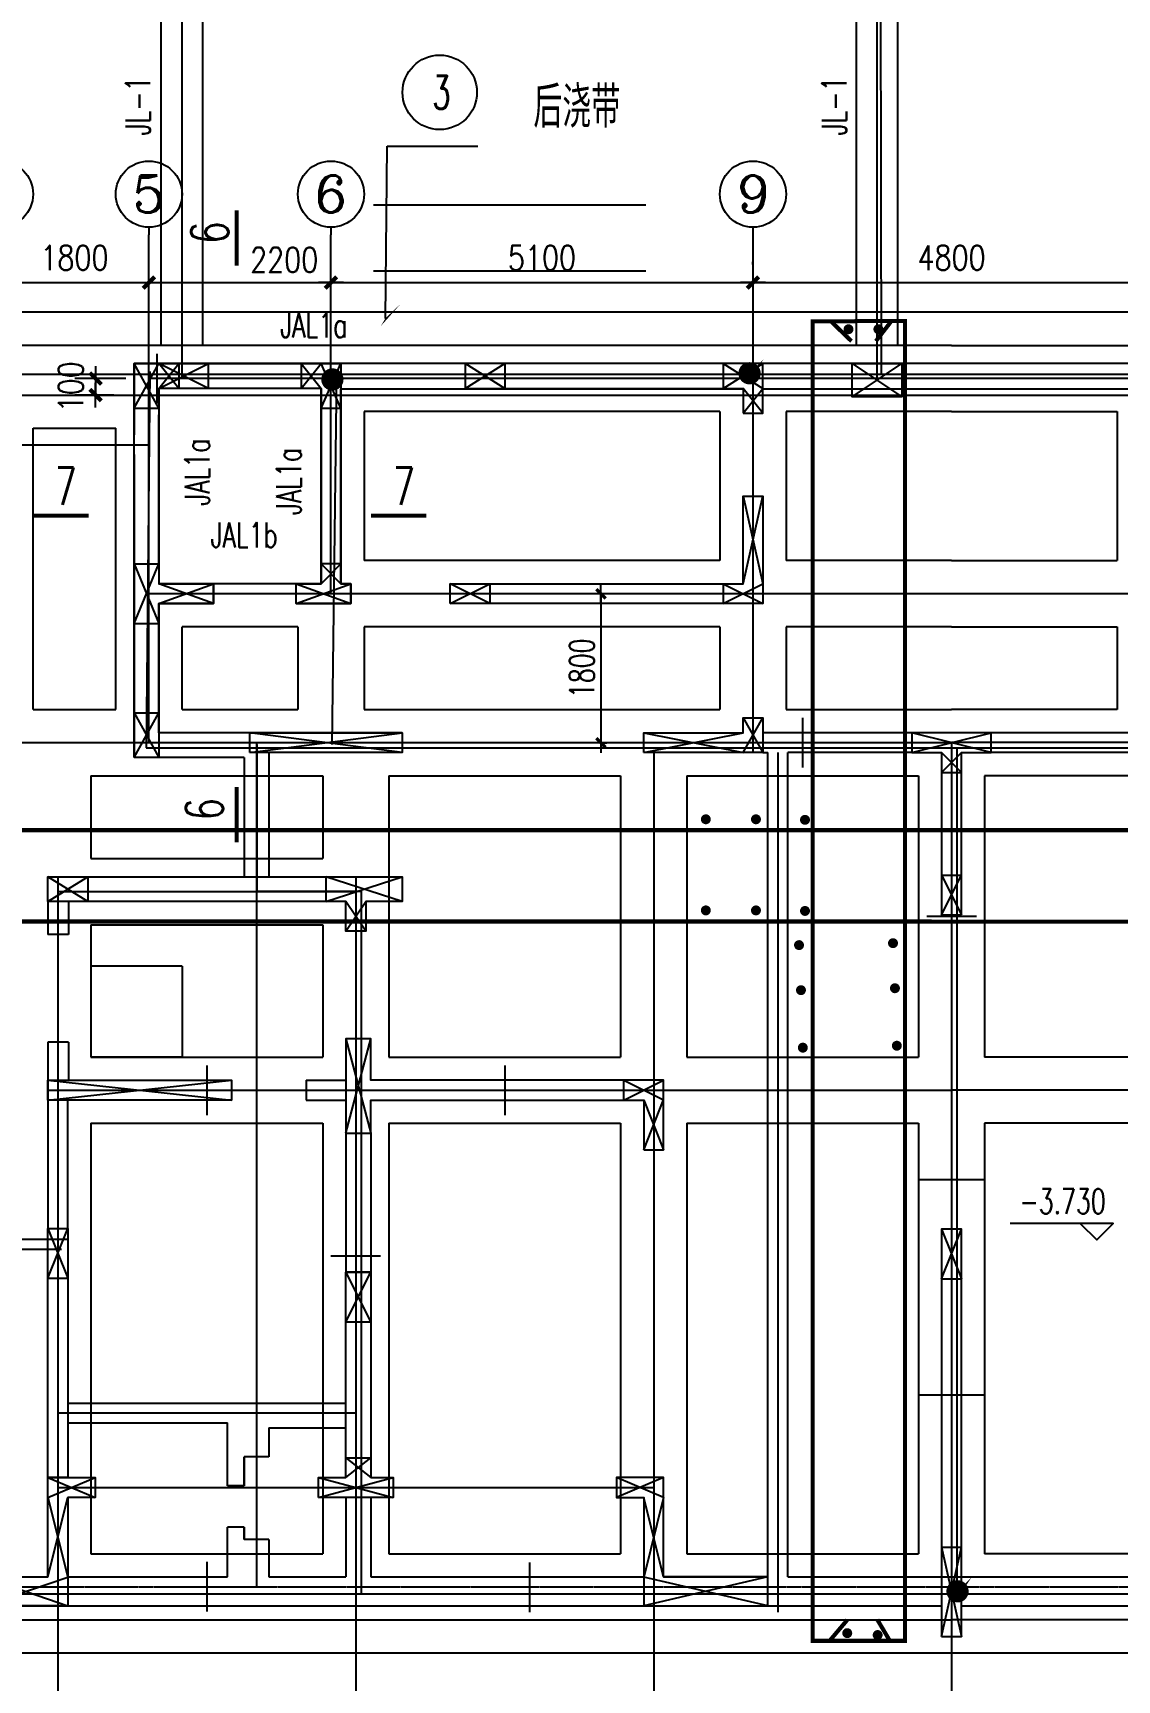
# Model space of a CAD drawing. Extents: x -170759 to 304867, y -311201 to 112352.
# Drawn here: x 184038 to 197139, y -182324 to -162421 of the extents above; entities that cross this region are included whole.
import ezdxf
from ezdxf.enums import TextEntityAlignment as Align

# ---------------------------------------------------------------- set-up
doc = ezdxf.new("R2010")
doc.units = 0
doc.linetypes.add('DOTE', pattern=[2.42, 2, -0.2, 0.02, -0.2])
doc.layers.get('0').update_dxf_attribs({"linetype": 'CONTINUOUS'})
doc.layers.get('DEFPOINTS').update_dxf_attribs({"linetype": 'CONTINUOUS'})
for name, color, linetype in [('AXIS_TEXT', 7, 'CONTINUOUS'), ('DOTE', 251, 'CONTINUOUS'), ('LAYER2', 7, 'CONTINUOUS'), ('WAL', 20, 'CONTINUOUS'), ('图层1', 1, 'CONTINUOUS')]:
    doc.layers.add(name, color=color, linetype=linetype)
doc.styles.add('_HZTXT', font='txt.shx', dxfattribs={"width": 0.8, "bigfont": 'HZTXT.shx'})
doc.styles.add('COMPLEX', font='COMPLEX')
doc.styles.add('DIM_FONT', font='SIMPLEX.shx', dxfattribs={"width": 0.8})
doc.styles.add('HZTXT', font='txt.shx', dxfattribs={"width": 0.8, "bigfont": 'hztxt.shx'})
doc.styles.add('HZXXX', font='romans', dxfattribs={"width": 0.7, "bigfont": 'hzs'})
doc.styles.add('STYLE1', font='txt.shx', dxfattribs={"width": 0.8, "bigfont": 'HZTXT.shx'})
doc.dimstyles.new('NORMAL', dxfattribs={"dimtxt": 300, "dimasz": 1, "dimexe": 250, "dimexo": 300, "dimgap": 150, "dimtad": 1, "dimdec": 0, "dimzin": 0, "dimdsep": 46, "dimtxsty": 'DIM_FONT', "dimblk": '_DIMX', "dimblk1": '_DIMX', "dimblk2": '_DIMX', "dimsah": 1, "dimcen": 2.5, "dimclrt": 7, "dimadec": 0, "dimazin": 0, "dimtfac": 1, "dimtdec": 0, "dimtix": 1, "dimtmove": 2, "dimatfit": 3, "dimldrblk": '_DIMX', "dimfxl": 0, "dimtolj": 1, "dimtzin": 0, "dimarcsym": 0})

# ---------------------------------------------------------------- blocks, each defined once
blk = doc.blocks.new('_DIMX')
blk.add_line((-150, 0), (150, 0))
at = {"const_width": 50}
blk.add_lwpolyline([(-70, -70), (70, 70)], dxfattribs=at)
blk = doc.blocks.new('*D104')
at = {"layer": 'DEFPOINTS', "color": 0}
for p in [(185460, -166597, 0), (184795, -166797), (185316, -166797, 0)]:
    blk.add_point(p, dxfattribs=at)
at = {"layer": 'WAL', "color": 0, "lineweight": -2}
for p, q in [((185160, -166597), (184545, -166597)), ((184795, -166596), (184795, -166595)), ((184795, -166597), (184795, -166797)), ((185016, -166797), (184545, -166797)), ((184795, -166798), (184795, -166799))]:
    blk.add_line(p, q, dxfattribs=at)
for p, rotation in [((184795, -166597), 270), ((184795, -166797), 90)]:
    blk.add_blockref('_DIMX', p, dxfattribs=dict(at, rotation=rotation))
at = {"layer": 'WAL', "color": 7, "insert": (184495, -166697), "char_height": 300, "attachment_point": 5, "rotation": 90, "style": 'DIM_FONT'}
blk.add_mtext('\\A1;100', dxfattribs=at)
blk = doc.blocks.new('_AXISO')
blk.add_circle((0, 0), 0.5)
at = {"layer": 'AXIS_TEXT', "style": 'COMPLEX', "width": 1.041667}
blk.add_attdef('A', text='', height=0.56, dxfattribs=at).set_placement((-0.25, -0.28), (0.25, -0.28), align=Align.FIT)
blk = doc.blocks.new('*D142')
at = {"layer": 'DEFPOINTS', "color": 0}
for p in [(190491, -169198, 0), (190801, -170998), (190902, -170998)]:
    blk.add_point(p, dxfattribs=at)
at = {"layer": 'WAL', "color": 0, "lineweight": -2}
for p, q in [((190902, -169199), (190902, -170998)), ((190901, -170998), (190972, -170998))]:
    blk.add_line(p, q, dxfattribs=at)
at = {"layer": 'WAL', "color": 0, "lineweight": -2, "xscale": 0.8, "yscale": 0.8, "zscale": 0.8}
for p, rotation in [((190902, -169198), 90), ((190902, -170998), 270)]:
    blk.add_blockref('_DIMX', p, dxfattribs=dict(at, rotation=rotation))
at = {"layer": 'WAL', "color": 40, "insert": (190672, -170098), "char_height": 300, "attachment_point": 5, "rotation": 90, "style": 'HZXXX'}
blk.add_mtext('\\A1;1800', dxfattribs=at)
blk = doc.blocks.new('*D148')
at = {"layer": 'DEFPOINTS', "color": 0}
for p in [(185439, -165521, 0), (187639, -165437), (187639, -165521, 0)]:
    blk.add_point(p, dxfattribs=at)
at = {"layer": 'WAL', "color": 0, "lineweight": -2}
for p, q in [((185439, -165221), (185439, -165187)), ((187639, -165221), (187639, -165187)), ((185438, -165437), (185437, -165437)), ((185439, -165437), (187639, -165437)), ((187640, -165437), (187641, -165437))]:
    blk.add_line(p, q, dxfattribs=at)
blk.add_blockref('_DIMX', (185439, -165437), dxfattribs=at)
at = {"layer": 'WAL', "color": 0, "lineweight": -2, "rotation": 180}
blk.add_blockref('_DIMX', (187639, -165437), dxfattribs=at)
at = {"layer": 'WAL', "color": 7, "insert": (187074, -165162), "char_height": 300, "attachment_point": 5, "style": 'DIM_FONT'}
blk.add_mtext('\\A1;2200', dxfattribs=at)

msp = doc.modelspace()

# ---------------------------------------------------------------- linework, layer by layer
at = {"layer": 'DOTE', "color": 8, "linetype": 'DOTE', "ltscale": 2}
msp.add_line((174555.81135, -181196.52505), (211039.22853, -181196.52505), dxfattribs=at)
at = {"layer": 'LAYER2', "color": 6, "elevation": 0}
for points in [[(187717.68316, -166547.08769, 0, 0, 0), (188078.94893, -166144.03038, 96, 0, 0), (188296.62535, -165870.41214, 0, 0, 0)], [(193420.03721, -165806.60895, 0, 0, 0), (193039.10937, -166191.1374, 96, 0, 0), (192808.05087, -166453.55298, 0, 0, 0)], [(195933.25227, -180524.66096, 0, 0, 0), (195552.32443, -180909.18942, 96, 0, 0), (195321.26594, -181171.605, 0, 0, 0)]]:
    msp.add_lwpolyline(points, format="xyseb", dxfattribs=at)
at = {"layer": 'LAYER2', "color": 6, "const_width": 133.7388, "elevation": 0}
for points in [[(187689.21106, -166666.88904, -1), (187624.06202, -166548.71933, -1)], [(192730.31491, -166592.25711, -1), (192665.16586, -166474.08739, -1)], [(195243.52997, -181310.30912, -1), (195178.38092, -181192.1394, -1)]]:
    msp.add_lwpolyline(points, format="xyb", close=True, dxfattribs=at)
at = {"layer": 'WAL', "color": 4}
for p, q in [((185839.22853, -166596.52505), (185839.22853, -136475.28904)), ((194239.22853, -166596.52505), (194239.22853, -136475.28904)), ((185589.22853, -166196.52505), (185589.22853, -161146.52505)), ((186089.22853, -166196.52505), (186089.22853, -161146.52505)), ((193989.22853, -166196.52505), (193989.22853, -161146.52505)), ((194489.22853, -166196.52505), (194489.22853, -161146.52505)), ((188154.43333, -164496.52505), (191444.42987, -164496.52505)), ((185439.22853, -164768.36882), (185439.22853, -164858.8081)), ((187639.22853, -164768.36882), (187639.22853, -164858.8081)), ((192739.22853, -164768.36882), (192739.22853, -164858.8081)), ((185439.22853, -170996.52505), (185439.22853, -164858.8081)), ((187639.22853, -169196.52505), (187639.22853, -164858.8081)), ((192739.22853, -164858.8081), (192739.22853, -171116.52505)), ((188154.43333, -165296.52505), (191444.42987, -165296.52505)), ((211839.22853, -165796.52505), (178439.22853, -165796.52505)), ((195139.22853, -166196.52505), (178839.22853, -166196.52505)), ((185539.22853, -166896.52505), (185539.22853, -166296.52505)), ((195139.22853, -166196.52505), (211439.22853, -166196.52505)), ((205019.22853, -166416.52505), (185259.22853, -166416.52505)), ((185259.22853, -166416.52505), (185259.22853, -167276.52505)), ((185559.22853, -166956.52505), (185259.22853, -166416.52505)), ((185259.22853, -166956.52505), (185560.56639, -166416.52505)), ((185559.22853, -166716.52505), (186159.22853, -166416.52505)), ((185559.22853, -166716.52505), (185799.22853, -166416.52505)), ((186159.22853, -166716.52505), (185560.56639, -166416.52505)), ((185799.22853, -166716.52505), (185560.56639, -166416.52505)), ((185799.22853, -166416.52505), (185799.22853, -166716.52505)), ((186159.22853, -166716.52505), (186159.22853, -166416.52505)), ((187279.22853, -166416.52505), (187279.22853, -166716.52505)), ((187279.22853, -166416.52505), (187519.22853, -166716.52505)), ((187279.22853, -166716.52505), (187519.62742, -166416.52505)), ((187519.22853, -166956.52505), (187759.22853, -166416.52505)), ((187759.22853, -166956.52505), (187519.62742, -166416.52505)), ((189739.22853, -166716.52505), (189259.22853, -166416.52505)), ((189259.22853, -166716.52505), (189739.22853, -166416.52505)), ((189739.22853, -166416.52505), (189739.22853, -166716.52505)), ((192379.22853, -166416.52505), (192859.22853, -166716.88709)), ((192379.22853, -166716.52505), (192859.22853, -166416.52505)), ((192379.22853, -166416.52505), (192379.22853, -166716.52505)), ((193939.22853, -166816.52505), (194539.22853, -166416.52505)), ((193939.22853, -166416.52505), (194539.22853, -166816.52505)), ((204999.22853, -166596.52505), (185439.22853, -166596.52505)), ((187239.22853, -166716.52505), (185839.22853, -166716.52505)), ((187519.22853, -166716.52505), (187519.22853, -169076.52505)), ((192619.22853, -166726.52505), (187759.22853, -166726.52505)), ((187759.22853, -169076.52505), (187759.22853, -166726.52505)), ((192859.22853, -167016.52505), (192619.22853, -166716.52505)), ((192619.22853, -167016.52505), (192859.22853, -166716.88709)), ((197419.22853, -166726.52505), (192859.22853, -166726.52505)), ((174767.77959, -166796.52505), (218787.04971, -166796.52505)), ((177149.68354, -166796.52505), (185439.22853, -166796.52505)), ((185259.22853, -166956.52505), (185559.22853, -166956.52505)), ((187519.22853, -166956.52505), (187759.22853, -166956.52505)), ((185559.22853, -168836.52505), (185559.22853, -167036.52505)), ((187519.22853, -166996.52505), (187519.22853, -168796.52505)), ((192339.22853, -166996.52505), (188039.22853, -166996.52505)), ((188039.22853, -166996.52505), (188039.22853, -168796.52505)), ((192339.22853, -166996.52505), (192339.22853, -168796.52505)), ((193139.22853, -166996.52505), (193139.22853, -168796.52505)), ((195139.22853, -166996.52505), (193139.22853, -166996.52505)), ((195139.22853, -166996.52505), (197139.22853, -166996.52505)), ((197139.22853, -166996.52505), (197139.22853, -168796.52505)), ((184039.22853, -167196.52505), (185039.22853, -167196.52505)), ((184039.22853, -170596.52505), (184039.22853, -167196.52505)), ((185039.22853, -170596.52505), (185039.22853, -167196.52505)), ((183639.22853, -167396.52505), (185439.22853, -167396.52505)), ((185259.22853, -167516.52505), (185259.22853, -171176.52505)), ((192619.22853, -168016.52505), (192859.22853, -169076.68293)), ((192619.22853, -169076.52505), (192859.22853, -168016.52505)), ((185259.22853, -168836.52505), (185559.22853, -168836.52505)), ((185259.22853, -168836.52505), (185559.22853, -169556.52505)), ((185259.22853, -169556.52505), (185559.22853, -168836.52505)), ((187759.22853, -168836.52505), (187519.22853, -168836.52505)), ((187519.22853, -168836.52505), (187759.22853, -169076.52505)), ((187519.22853, -169076.52505), (187759.22853, -168836.52505)), ((192339.22853, -168796.52505), (188039.22853, -168796.52505)), ((195139.22853, -168796.52505), (193139.22853, -168796.52505)), ((195139.22853, -168796.52505), (197139.22853, -168796.52505)), ((186219.22853, -169316.52505), (185559.22853, -169076.52505)), ((185559.22853, -169316.52505), (186219.22853, -169076.52505)), ((186219.22853, -169076.52505), (185559.22853, -169076.52505)), ((186219.22853, -169076.52505), (185559.22853, -169076.52505)), ((186219.22853, -169076.52505), (185559.22853, -169076.52505)), ((186219.22853, -169076.52505), (185559.22853, -169076.52505)), ((187239.22853, -169076.52505), (185839.22853, -169076.52505)), ((186219.22853, -169316.52505), (186219.22853, -169076.52505)), ((186219.22853, -169316.52505), (186219.22853, -169076.52505)), ((186219.22853, -169316.52505), (186219.22853, -169076.52505)), ((186219.22853, -169316.52505), (186219.22853, -169076.52505)), ((187219.22853, -169316.52505), (187219.22853, -169076.52505)), ((187519.22853, -169076.52505), (187219.22853, -169076.52505)), ((187519.22853, -169076.52505), (187219.22853, -169076.52505)), ((187519.22853, -169076.52505), (187219.22853, -169076.52505)), ((187519.22853, -169076.52505), (187219.22853, -169076.52505)), ((187219.22853, -169316.52505), (187879.22853, -169076.52505)), ((187219.22853, -169076.52505), (187879.22853, -169316.52505)), ((187879.22853, -169076.52505), (187759.22853, -169076.52505)), ((187879.22853, -169076.52505), (187759.22853, -169076.52505)), ((187759.22853, -169076.52505), (187879.22853, -169076.52505)), ((187879.22853, -169076.52505), (187759.22853, -169076.52505)), ((187879.22853, -169316.52505), (187879.22853, -169076.52505)), ((187879.22853, -169316.52505), (187879.22853, -169076.52505)), ((187879.22853, -169076.52505), (187879.22853, -169316.52505)), ((187879.22853, -169316.52505), (187879.22853, -169076.52505)), ((189079.22853, -169316.52505), (189559.22853, -169076.52505)), ((189559.22853, -169316.52505), (189079.22853, -169076.52505)), ((189559.22853, -169076.52505), (189559.22853, -169316.52505)), ((192379.22853, -169076.52505), (192859.22853, -169316.52505)), ((192379.22853, -169076.52505), (192379.22853, -169316.52505)), ((192379.22853, -169316.52505), (192859.22853, -169076.68293)), ((204899.22853, -169196.52505), (185439.22853, -169196.52505)), ((185559.22853, -170876.52505), (185559.22853, -169316.52505)), ((185559.22853, -169316.52505), (186219.22853, -169316.52505)), ((187219.22853, -169316.52505), (187879.22853, -169316.52505)), ((185259.22853, -169556.52505), (185559.22853, -169556.52505)), ((185839.22853, -170596.52505), (185839.22853, -169596.52505)), ((187239.22853, -169596.52505), (185839.22853, -169596.52505)), ((187239.22853, -169596.52505), (187239.22853, -170596.52505)), ((188039.22853, -169596.52505), (188039.22853, -170596.52505)), ((192339.22853, -169596.52505), (188039.22853, -169596.52505)), ((192339.22853, -169596.52505), (192339.22853, -170596.52505)), ((193139.22853, -169596.52505), (193139.22853, -170596.52505)), ((195139.22853, -169596.52505), (193139.22853, -169596.52505)), ((195139.22853, -169596.52505), (197139.22853, -169596.52505)), ((197139.22853, -169596.52505), (197139.22853, -170596.52505)), ((184039.22853, -170596.52505, 0), (185039.22853, -170596.52505, 0)), ((185259.22853, -170636.52505), (185559.22853, -170636.52505)), ((185259.22853, -170636.52505), (185559.22853, -171176.52505)), ((185259.22853, -171176.52505), (185559.22853, -170636.52505)), ((185839.22853, -170596.52505, 0), (187239.22853, -170596.52505, 0)), ((188039.22853, -170596.52505, 0), (192339.22853, -170596.52505, 0)), ((192618.85795, -171116.52505), (192859.22853, -170696.52505)), ((192619.22853, -170696.52505), (192859.22853, -171116.52505)), ((193139.22853, -170596.52505, 0), (195139.22853, -170596.52505)), ((193339.22853, -170696.52505), (193339.22853, -171296.52505)), ((197139.22853, -170596.52505, 0), (195139.22853, -170596.52505)), ((188499.22834, -170876.52505), (185559.22853, -170876.52505)), ((188499.22834, -171116.52508), (186659.22834, -170876.52508)), ((186659.22834, -171116.52508), (188499.22834, -170876.52508)), ((191419.22853, -170876.52505), (192618.85795, -171116.52505)), ((191419.22853, -171116.52505), (192619.22853, -170876.52505)), ((197419.22853, -170876.52505), (192859.22853, -170876.52505)), ((195619.22853, -171116.52505), (194659.22853, -170876.52505)), ((194659.22853, -171116.52505), (195619.22853, -170876.52505)), ((177042.749, -170996.52505, 0), (195139.22853, -170996.52505)), ((185439.22853, -170996.52505), (195139.22853, -170996.52505)), ((186739.22853, -170996.52505), (186739.22853, -181196.52505)), ((186889.22853, -171116.52508), (186889.22853, -172616.52505)), ((188499.22834, -171116.52505), (188359.22853, -171116.52505)), ((191539.22853, -171116.52505), (191539.22853, -184857.23208)), ((192859.22853, -171116.52505), (192919.22853, -171116.52505)), ((192919.22853, -175076.52505), (192919.22853, -171116.52505)), ((193039.22853, -171116.52505), (193039.22853, -181196.52505)), ((193159.22853, -181076.52505), (193159.22853, -171116.52505)), ((194659.22853, -171116.52505), (193159.22853, -171116.52505)), ((195019.22853, -171116.52505), (195259.22853, -171356.52505)), ((195019.22853, -171356.52505), (195259.22853, -171116.52505)), ((195139.22853, -170996.52505, 0), (195139.22853, -183450.14844, 0)), ((211039.22853, -170996.52505), (195139.22853, -170996.52505)), ((197419.22853, -171116.52505), (195619.22853, -171116.52505)), ((186589.22853, -171176.52505), (185259.22853, -171176.52505)), ((186589.22853, -171176.52505), (186589.22853, -172616.52505)), ((195019.22853, -171356.52505), (195259.22853, -171356.52505)), ((184739.22853, -171396.52505), (184739.22853, -172396.52505)), ((184739.22853, -171396.52505, 0), (187539.22853, -171396.52505, 0)), ((187539.22853, -171396.52505), (187539.22853, -172396.52505)), ((188339.22853, -171396.52505), (188339.22853, -174796.52505)), ((188339.22853, -171396.52505, 0), (191139.22853, -171396.52505, 0)), ((191139.22853, -171396.52505), (191139.22853, -174796.52505)), ((191939.22853, -171396.52505), (191939.22853, -174796.52505)), ((191939.22853, -171396.52505, 0), (194739.22853, -171396.52505)), ((194739.22853, -171396.52505), (194739.22853, -174796.52505, 0)), ((195539.22853, -171396.52505), (195539.22853, -174796.52505, 0)), ((198339.22853, -171396.52505, 0), (195539.22853, -171396.52505)), ((184739.22853, -172396.52505), (187539.22853, -172396.52505)), ((184699.22853, -172916.52505), (184219.22853, -172616.52505)), ((184219.22853, -172916.52505), (184699.22853, -172616.52505)), ((184339.22853, -172616.52505), (184339.22853, -184857.23208)), ((184699.22853, -172616.52505), (184699.22853, -172916.52505)), ((187579.22853, -172616.52505), (187579.22853, -172916.52505)), ((188499.2281, -172916.52505), (187579.22853, -172616.52505)), ((187579.22853, -172916.52505), (188499.2281, -172616.52505)), ((187939.22853, -172616.52505), (187939.22853, -184857.23208)), ((195019.22853, -172596.52505), (195259.22853, -173076.52505)), ((195019.22853, -173076.52505), (195259.22853, -172596.52505)), ((195019.22853, -172596.52505), (195259.22853, -172596.52505)), ((184219.22853, -172916.52505), (184219.22853, -173316.52505)), ((184339.22853, -172796.52505), (187939.22853, -172796.52505)), ((184469.22853, -172916.52505), (184469.22853, -173316.52505)), ((188059.22853, -173276.52505), (187819.22853, -172916.52505)), ((187819.22853, -173276.52505), (188061.86156, -172916.52505)), ((195439.22853, -173096.52505), (194839.22853, -173096.52505)), ((184469.22853, -173316.52505), (184219.22853, -173316.52505)), ((184469.22853, -173316.52505), (184229.22853, -173316.52505)), ((184739.22853, -173196.52505), (184739.22853, -174796.52505)), ((184739.22853, -173196.52505), (187539.22853, -173196.52505)), ((187539.22853, -173196.52505), (187539.22853, -174796.52505)), ((185839.22853, -173696.52505), (184739.22853, -173696.52505)), ((184739.22853, -173696.52505), (184739.22853, -174796.52505)), ((185839.22853, -173696.52505), (185839.22853, -174796.52505)), ((184469.22853, -174616.52505), (184219.22853, -174616.52505)), ((184219.22853, -174616.52505), (184219.22853, -176867.86552)), ((184469.22853, -174616.52505), (184469.22853, -175076.52505)), ((187819.22853, -174576.52505), (188119.22853, -175716.52505)), ((187819.22853, -175716.52505), (188119.22853, -174576.52505)), ((185839.22853, -174796.52505), (184739.22853, -174796.52505)), ((184739.22853, -174796.52505), (187539.22853, -174796.52505)), ((186139.22853, -174896.52505), (186139.22853, -175496.52505)), ((188339.22853, -174796.52505), (191139.22853, -174796.52505)), ((189739.22853, -174896.52505), (189739.22853, -175496.52505)), ((191539.22853, -174896.52505), (191539.22853, -175496.52505)), ((191939.22853, -174796.52505), (194739.22853, -174796.52505)), ((198339.22853, -174796.52505), (195539.22853, -174796.52505)), ((184219.22853, -175076.52505), (186439.22853, -175316.52505)), ((184219.22853, -175316.52505), (186439.22853, -175076.52505)), ((187339.22853, -175076.52505), (187339.22853, -175316.52505)), ((187339.22853, -175076.52505), (187819.22853, -175076.52505)), ((191179.22853, -175076.52505), (191659.22853, -175313.44569)), ((191179.22853, -175316.52505), (191659.22853, -175076.52505)), ((191179.22853, -175316.52505), (191179.22853, -175076.52505)), ((192919.22853, -181076.52505), (192919.22853, -175076.52505)), ((184219.22853, -175196.52505), (195139.22853, -175196.52505)), ((184459.22853, -176867.86552), (184459.22853, -175316.52505)), ((187339.22853, -175316.52505), (187819.22853, -175316.52505)), ((191419.22853, -175916.52505), (191659.22853, -175313.44569)), ((191419.22853, -175316.52505), (191659.22853, -175916.52505)), ((207259.22853, -175196.52505), (195139.22853, -175196.52505)), ((184739.22853, -175596.52505), (184739.22853, -180796.52505)), ((184739.22853, -175596.52505), (187539.22853, -175596.52505)), ((187539.22853, -175596.52505), (187539.22853, -180796.52505)), ((187819.22853, -175716.52505), (187819.22853, -177396.61865)), ((188119.22853, -175716.52505), (188119.22853, -177396.61865)), ((188339.22853, -175596.52505), (188339.22853, -180796.52505)), ((188339.22853, -175596.52505), (191139.22853, -175596.52505)), ((191139.22853, -175596.52505), (191139.22853, -180796.52505)), ((191939.22853, -175596.52505), (191939.22853, -180796.52505)), ((191939.22853, -175596.52505), (194739.22853, -175596.52505)), ((194739.22853, -175596.52505, 0), (194739.22853, -180796.52505, 0)), ((195539.22853, -175596.52505, 0), (195539.22853, -180796.52505, 0)), ((198339.22853, -175596.52505), (195539.22853, -175596.52505)), ((194739.30625, -176276.52505), (195539.15082, -176276.52505)), ((184339.22853, -176619.22775), (184339.22853, -177419.22775)), ((184219.22853, -177467.77191), (184459.22853, -176867.86552)), ((184219.22853, -176867.86552), (184459.22853, -177467.77191)), ((195019.22853, -176876.52505), (195259.22853, -177476.52505)), ((195019.22853, -177476.52505), (195259.22853, -176876.52505)), ((174913.18302, -176996.52505), (184459.22853, -176996.52505)), ((187639.22853, -177196.52505), (188239.22853, -177196.52505)), ((184219.22853, -177467.77191), (184459.22853, -177467.77191)), ((187819.22853, -177396.61865), (188118.19041, -177996.52505)), ((187819.22853, -177996.52505), (188119.22853, -177396.61865)), ((188119.22853, -177396.61865), (187819.22853, -177396.61865)), ((188119.22853, -177396.61865), (187819.22853, -177396.61865)), ((195019.22853, -177476.52505), (195259.22853, -177476.52505)), ((187819.22853, -177996.52505), (188118.19041, -177996.52505)), ((194739.30625, -178876.52505), (195539.15082, -178876.52505)), ((184339.22853, -179096.52505), (187939.22853, -179096.52505)), ((184459.22853, -178976.52505), (187819.22853, -178976.52505)), ((184459.22853, -179216.52505), (186389.22872, -179216.52505)), ((186389.22872, -179977.13215), (186389.22872, -179216.52505)), ((186889.22853, -179276.52505), (186889.22853, -179627.13215)), ((186889.22853, -179276.52505), (187819.22853, -179276.52505)), ((186889.22853, -179627.13215), (186589.22872, -179627.13215)), ((186589.22872, -179977.13215), (186589.22872, -179627.13215)), ((186589.22872, -179627.13215), (186589.22872, -179977.13215)), ((187819.22853, -179636.52505), (188119.22853, -179876.52505)), ((187819.22853, -179876.52505), (188119.22853, -179636.52505)), ((187819.22853, -179636.52505), (188119.22853, -179636.52505)), ((184219.22853, -180116.21893), (184789.22853, -179876.52505)), ((184219.22853, -179878.10703), (184789.22853, -180116.52505)), ((187489.22853, -179876.52505), (188389.22853, -180116.52505)), ((187489.22853, -180116.52505), (188389.22853, -179876.52505)), ((191659.22853, -180116.21893), (191089.22853, -179876.52505)), ((191659.22853, -179878.10703), (191089.22853, -180116.52505)), ((184219.22853, -180116.21893), (184459.22853, -181078.99515)), ((184219.22853, -181076.52505), (184459.22853, -180116.52505)), ((184339.22853, -179996.52505), (191539.22853, -179996.52505)), ((186589.22872, -179977.13215), (186389.22872, -179977.13215)), ((187819.22853, -180116.52505), (187819.22853, -181076.52505)), ((188119.22853, -180116.52505), (188119.22853, -181076.52505)), ((191659.22853, -180116.21893), (191419.22853, -181078.99515)), ((191659.22853, -181076.52505), (191419.22853, -180116.52505)), ((186589.22872, -180477.13215), (186389.22872, -180477.13215)), ((186389.22872, -181076.52505), (186389.22872, -180477.13215)), ((186589.22872, -180627.13215), (186589.22872, -180477.13215)), ((186589.22872, -180477.13215), (186589.22872, -180627.13215)), ((186889.22853, -180627.13215), (186589.22872, -180627.13215)), ((186889.22853, -180627.13215), (186889.22853, -181076.52505)), ((195019.22853, -180716.52505), (195259.22853, -181796.52505)), ((195019.22853, -181796.52505), (195259.22853, -180716.52505)), ((195019.22853, -180716.52505), (195259.22853, -180716.52505)), ((184739.22853, -180796.52505), (187539.22853, -180796.52505)), ((186139.22853, -180896.52505), (186139.22853, -181496.52505)), ((188339.22853, -180796.52505), (191139.22853, -180796.52505)), ((190039.22853, -180903.13388, 0), (190039.22853, -181503.13388, 0)), ((191939.22853, -180796.52505), (194739.22853, -180796.52505)), ((193039.22853, -180903.13388, 0), (193039.22853, -181503.13388, 0)), ((198339.22853, -180796.52505), (195539.22853, -180796.52505)), ((183439.22853, -181076.52505), (184459.22853, -181426.52505)), ((183439.22853, -181426.52505), (184459.22853, -181078.99515)), ((184459.22853, -181076.52505), (186389.22872, -181076.52505)), ((186889.22853, -181076.52505), (187819.22853, -181076.52505)), ((188119.22853, -181076.52505), (191419.22853, -181076.52505)), ((192919.22854, -181076.52505), (191419.22853, -181426.52505)), ((192919.22854, -181426.52505), (191419.22853, -181078.99515)), ((191659.22853, -181076.52505), (192919.22853, -181076.52505)), ((193159.22853, -181076.52505), (198619.22853, -181076.52505)), ((194839.22853, -181196.52505, 0), (195439.22853, -181196.52505, 0)), ((180209.22853, -181426.52505), (195019.22853, -181426.52505)), ((195259.22853, -181426.52505), (210069.22853, -181426.52505)), ((180039.22853, -181596.52505), (195139.22853, -181596.52505)), ((210239.22853, -181596.52505), (195139.22853, -181596.52505)), ((179639.22853, -181996.52505), (210639.22853, -181996.52505))]:
    msp.add_line(p, q, dxfattribs=at)
at = {"layer": 'WAL', "color": 4, "const_width": 50, "elevation": 0}
for points in [[(186499.61834, -165232.80343), (186499.61834, -164565.53323)], [(193969.73033, -165901.11332), (194576.34415, -165901.11332), (194576.34415, -181850.01848), (193460.84566, -181850.01848), (193460.84566, -165905.65836), (193995.59667, -165905.65836)], [(193681.35151, -165905.65836), (193929.82472, -166145.34222)], [(194408.783, -165907.05361), (194224.31501, -166145.34222)], [(184045.26865, -168253.71441), (184712.53885, -168253.71441)], [(188124.49642, -168253.71441), (188791.76662, -168253.71441)], [(186499.61834, -172199.17766), (186499.61834, -171531.90746)], [(178652.85866, -172377.06537), (178652.85866, -172053.70185), (211679.95027, -172053.70185), (211679.95027, -172489.74193)], [(178668.24886, -172389.50538), (178671.89523, -173156.26312), (211687.96158, -173160.93796), (211688.15782, -172508.37706)], [(193669.94858, -181843.95794), (193878.40127, -181597.76368)], [(194390.06209, -181843.95794), (194242.24832, -181593.97528)]]:
    msp.add_lwpolyline(points, dxfattribs=at)
at = {"layer": 'WAL', "color": 4, "const_width": 60, "elevation": 0}
for points in [[(193863.66358, -166000.96609, 1), (193923.66358, -166000.96609, 1)], [(194224.82471, -166000.96609, 1), (194284.82471, -166000.96609, 1)], [(192139.60232, -171922.53756, 1), (192199.60232, -171922.53756, 1)], [(192745.24779, -171922.53756, 1), (192805.24779, -171922.53756, 1)], [(193338.00587, -171928.97649, 1), (193398.00587, -171928.97649, 1)], [(192139.60232, -173023.58134, 1), (192199.60232, -173023.58134, 1)], [(192745.24779, -173023.58134, 1), (192805.24779, -173023.58134, 1)], [(193338.00587, -173030.02027, 1), (193398.00587, -173030.02027, 1)], [(193265.89235, -173442.95368, 1), (193325.89235, -173442.95368, 1)], [(194401.59901, -173419.79038, 1), (194461.59901, -173419.79038, 1)], [(193289.06961, -173987.27659, 1), (193349.06961, -173987.27659, 1)], [(194424.77626, -173964.11329, 1), (194484.77626, -173964.11329, 1)], [(193312.24686, -174682.1573, 1), (193372.24686, -174682.1573, 1)], [(194447.95352, -174658.99399, 1), (194507.95352, -174658.99399, 1)], [(193848.39934, -181756.84322, 1), (193908.39934, -181756.84322, 1)], [(194216.03861, -181779.56869, 1), (194276.03861, -181779.56869, 1)]]:
    msp.add_lwpolyline(points, format="xyb", close=True, dxfattribs=at)
at = {"layer": 'WAL', "color": 4}
for points in [[(185259.22853, -171176.52505), (185259.22853, -167516.52505), (185259.22853, -167516.52505), (185259.22853, -167276.52505), (185259.22853, -167276.52505), (185259.22853, -166416.52505), (187759.22853, -166416.52505), (187759.22853, -169076.52505), (187879.22853, -169076.52505), (187879.22853, -169316.52505), (187219.22853, -169316.52505), (187219.22853, -169076.52505), (187519.22853, -169076.52505), (187519.22853, -166716.52505), (185559.22853, -166716.52505), (185559.22853, -169076.52505), (186219.22853, -169076.52505), (186219.22853, -169316.52505), (185559.22853, -169316.52505), (185559.22853, -171176.52505), (185259.22853, -171176.52505)], [(192619.22853, -167016.52505), (192859.22853, -167016.52505), (192859.22853, -166416.52505), (189259.22853, -166416.52505), (189259.22853, -166716.52505), (192619.22853, -166716.52505), (192619.22853, -167016.52505)], [(193939.22853, -166416.52505), (194539.22853, -166416.52505), (194539.22853, -166816.52505), (193939.22853, -166816.52505), (193939.22853, -166416.52505)], [(189079.22853, -169316.52505), (189079.22853, -169076.52505), (192619.22853, -169076.52505), (192619.22853, -168016.52505), (192859.22853, -168016.52505), (192859.22853, -169316.52505), (189079.22853, -169316.52505)], [(191419.22853, -171116.52505), (191419.22853, -170876.52505), (192619.22853, -170876.52505), (192619.22853, -170696.52505), (192859.22853, -170696.52505), (192859.22853, -171116.52505), (191419.22853, -171116.52505)], [(186659.22834, -171116.52508), (186659.22834, -170876.52508), (188499.22834, -170876.52508), (188499.22834, -171116.52508), (186659.22834, -171116.52508)], [(195259.22853, -173076.52505), (195259.22853, -171116.52505), (195619.22853, -171116.52505), (195619.22853, -170876.52505), (194659.22853, -170876.52505), (194659.22853, -171116.52505), (195019.22853, -171116.52505), (195019.22853, -173076.52505), (195259.22853, -173076.52505)], [(184219.22853, -172916.52505), (184219.22853, -172616.52505), (188499.2281, -172616.52505), (188499.2281, -172916.52505), (188059.22853, -172916.52505), (188059.22853, -173276.52505), (187819.22853, -173276.52505), (187819.22853, -172916.52505), (184219.22853, -172916.52505)], [(191419.22853, -175916.52505), (191659.22853, -175916.52505), (191659.22853, -175076.52505), (188119.22853, -175076.52505), (188119.22853, -174576.52505), (187819.22853, -174576.52505), (187819.22853, -175716.52505), (188119.22853, -175716.52505), (188119.22853, -175316.52505), (191419.22853, -175316.52505), (191419.22853, -175916.52505)], [(184219.22853, -175316.52505), (184219.22853, -175076.52505), (186439.22853, -175076.52505), (186439.22853, -175316.52505), (184219.22853, -175316.52505)], [(184219.22853, -179877.77398), (184219.22853, -176867.86552), (184459.22853, -176867.86552), (184459.22853, -179877.77398), (184219.22853, -179877.77398)], [(195019.22853, -181796.52505), (195259.22853, -181796.52505), (195259.22853, -176876.52505), (195019.22853, -176876.52505), (195019.22853, -181796.52505)], [(187489.22853, -180116.52505), (187489.22853, -179876.52505), (187819.22853, -179876.52505), (187819.22853, -177396.61865), (188119.22853, -177396.61865), (188119.22853, -179876.52505), (188389.22853, -179876.52505), (188389.22853, -180116.52505), (187489.22853, -180116.52505)], [(183439.22853, -181426.52505), (183439.22853, -181076.52505), (184219.22853, -181076.52505), (184219.22853, -179878.10703), (184789.22853, -179876.52505), (184789.22853, -180116.52505), (184459.22853, -180116.52505), (184459.22853, -181426.52505), (183439.22853, -181426.52505)], [(192919.22853, -181426.52505), (192919.22853, -181076.52505), (191659.22853, -181076.52505), (191659.22853, -179876.52505), (191089.22853, -179876.52505), (191089.22853, -180116.52505), (191419.22853, -180116.52505), (191419.22853, -181426.52505), (192919.22853, -181426.52505)]]:
    msp.add_lwpolyline(points, dxfattribs=at)
at = {"layer": 'WAL', "color": 4, "elevation": 0}
msp.add_lwpolyline([(196693.66404, -176806.23286), (196893.66404, -177006.31177), (197093.66404, -176806.23286), (195847.51513, -176806.23286)], dxfattribs=at)
at = {"layer": '图层1', "color": 1, "linetype": 'ByBlock'}
for p, q in [((194247.15024, -146761.58202, 0), (194289.16594, -166535.86874, 0)), ((179149.84027, -166543.3421, 0), (211063.72713, -166543.3421, 0)), ((185451.50431, -166512.6542, 0), (185405.3177, -171060.01612, 0)), ((187705.06939, -166535.86874, 0), (187648.46108, -171020.6933, 0)), ((185405.3177, -171060.01612, 0), (204885.24562, -171060.01612, 0)), ((186743.33317, -171020.6933, 0), (186743.33317, -172790.21928, 0)), ((195204.31176, -171060.01612, 0), (195204.31176, -181283.94405, 0)), ((186743.33317, -172790.21928, 0), (188002.64169, -172790.21928, 0)), ((188002.64169, -172790.21928, 0), (188002.64169, -181283.94405, 0)), ((180525.49751, -177115.72744, 0), (184382.12958, -177115.72744, 0)), ((209899.70795, -181285.41223, 0), (180504.12935, -181285.41223, 0))]:
    msp.add_line(p, q, dxfattribs=at)
at = {"layer": '图层1', "color": 0, "linetype": 'ByBlock'}
for p, q in [((188296.62535, -165870.41214, 0), (188316.86469, -163787.42226, 0)), ((188316.86469, -163787.42226, 0), (189415.4875, -163787.42226, 0))]:
    msp.add_line(p, q, dxfattribs=at)
msp.add_circle((188953.66202, -163138.67667), 449.77374, dxfattribs=at)

# ---------------------------------------------------------------- block references
at = {"layer": 'WAL', "color": 4}
ref = msp.add_blockref('_AXISO', (183639.22853, -164368.36882), dxfattribs=dict(at, xscale=800, yscale=800, zscale=800))
ref.add_attrib('A', '3', dxfattribs={"layer": 'AXIS_TEXT', "height": 448, "style": 'COMPLEX', "width": 1.339286}).set_placement((183439.22853, -164592.36882), (183839.22853, -164592.36882), align=Align.FIT)
ref = msp.add_blockref('_AXISO', (185439.22853, -164368.36882), dxfattribs=dict(at, xscale=800, yscale=800, zscale=800))
ref.add_attrib('A', '5', dxfattribs={"layer": 'AXIS_TEXT', "height": 448, "style": 'COMPLEX', "width": 1.339286}).set_placement((185239.22853, -164592.36882), (185639.22853, -164592.36882), align=Align.FIT)
ref = msp.add_blockref('_AXISO', (187639.22853, -164368.36882), dxfattribs=dict(at, xscale=800, yscale=800, zscale=800))
ref.add_attrib('A', '6', dxfattribs={"layer": 'AXIS_TEXT', "height": 448, "style": 'COMPLEX', "width": 1.339286}).set_placement((187439.22853, -164592.36882), (187839.22853, -164592.36882), align=Align.FIT)
ref = msp.add_blockref('_AXISO', (192739.22853, -164368.36882), dxfattribs=dict(at, xscale=800, yscale=800, zscale=800))
ref.add_attrib('A', '9', dxfattribs={"layer": 'AXIS_TEXT', "height": 448, "style": 'COMPLEX', "width": 1.339286}).set_placement((192539.22853, -164592.36882), (192939.22853, -164592.36882), align=Align.FIT)

# ---------------------------------------------------------------- texts
at = {"layer": 'WAL', "color": 4, "style": '_HZTXT', "width": 0.7}
for s, height, p in [('JL-1', 300, (185454.7649, -163658.02931, 0)), ('JL-1', 300, (193871.15224, -163658.02931, 0)), ('6', 450, (186400.50927, -164969.6089, 0)), ('JAL1a', 300, (186172.05545, -168132.34093, 0)), ('JAL1a', 300, (187278.16998, -168245.67387, 0)), ('6', 450, (186336.03472, -171935.98313, 0))]:
    msp.add_text(s, height=height, rotation=90, dxfattribs=at).set_placement(p)
at = {"layer": 'WAL', "color": 4, "width": 0.7}
for s, height, style, p in [('后浇带', 500, '_HZTXT', (190085.80367, -163566.06938)), ('JAL1a', 300, '_HZTXT', (187027.08453, -166101.59765, 0)), ('7', 450, '_HZTXT', (184300.07558, -168122.36693, 0)), ('7', 450, '_HZTXT', (188387.69095, -168122.36693, 0)), ('JAL1b', 300, '_HZTXT', (186185.95917, -168637.49684, 0)), ('-3.730', 300, 'HZTXT', (195958.54264, -176689.07359, 0))]:
    msp.add_text(s, height=height, dxfattribs=dict(at, style=style)).set_placement(p)
at = {"layer": '图层1', "color": 0, "linetype": 'ByBlock', "style": 'STYLE1', "width": 0.65}
msp.add_text('3', height=400, dxfattribs=at).set_placement((188863.25533, -163339.58932))

# ---------------------------------------------------------------- dimensions: what is measured, and where the dimension line sits
at = {"layer": 'WAL', "color": 4}
for base, p1, p2 in [((185439.22853, -165437.32745, 0), (183639.22853, -165604.21142), (185439.22853, -165520.77019)), ((192739.22853, -165437.32745, 0), (187639.22853, -165520.77019), (192739.22853, -165520.77019)), ((197539.22853, -165437.32745, 0), (192739.22853, -165520.77019), (197539.22853, -165304.30434))]:
    msp.add_linear_dim(base=base, p1=p1, p2=p2, dimstyle='NORMAL', override={"dimlfac": 1}, dxfattribs=at).render()
dim = msp.add_linear_dim(base=(187639.22853, -165437.32745, 0), p1=(185439.22853, -165520.77019), p2=(187639.22853, -165520.77019), dimstyle='NORMAL', override={"dimlfac": 1}, dxfattribs=at)
dim.commit()
dim.dimension.update_dxf_attribs({"geometry": '*D148', "text_midpoint": (187074.2217, -165162.32745, 0), "dimtype": 160})
for base, p1, p2, override, picture, middle in [((184794.95831, -166796.52505, 0), (185460.12044, -166596.52505), (185315.62174, -166796.52505), {"dimlfac": 0.5}, '*D104', (184494.95831, -166696.52505, 0)), ((190901.83434, -170998.32505, 0), (190490.69781, -169198.32505), (190800.52424, -170998.32505, 0), {"dimasz": 0.8, "dimexe": 70, "dimexo": 100, "dimgap": 80, "dimlfac": 1, "dimzin": 12, "dimtxsty": 'HZXXX', "dimcen": 0, "dimse1": 1, "dimclrt": 40, "dimtzin": 12}, '*D142', (190671.83434, -170098.32505, 0))]:
    dim = msp.add_linear_dim(base=base, p1=p1, p2=p2, angle=90, dimstyle='NORMAL', override=override, dxfattribs=at)
    dim.commit()
    dim.dimension.update_dxf_attribs({"geometry": picture, "text_midpoint": middle})

doc.saveas('drawing.dxf')
